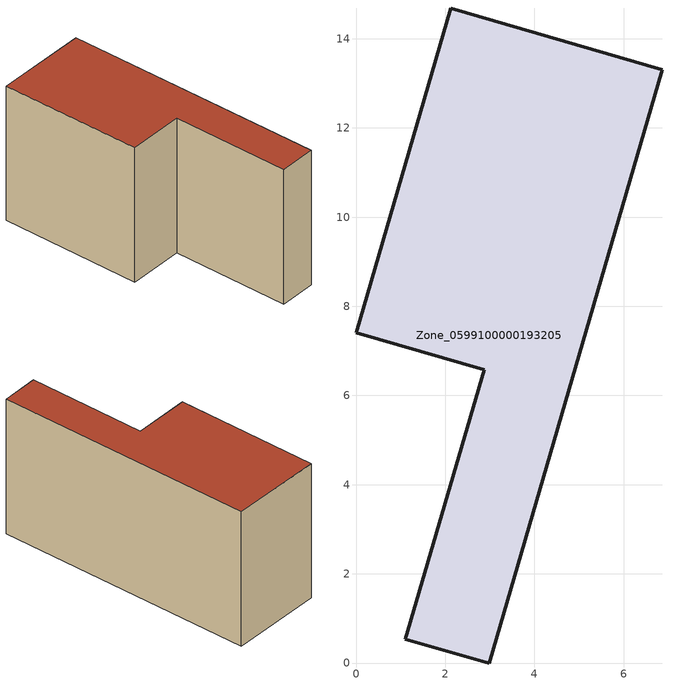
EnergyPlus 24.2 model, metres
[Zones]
Zone_0599100000193205
 floor ground (C_G): 2.87,6.58 0,7.41 2.12,14.69 6.87,13.31 2.99,0 1.1,0.53 z0
 wall outside (C_F): 6.87,13.31 2.12,14.69 0,7.41 2.87,6.58 1.1,0.53 2.99,0 6.87,13.31 z0:7.43
 roof outside (C_R): 2.99,0 6.87,13.31 2.12,14.69 0,7.41 2.87,6.58 1.1,0.53 z7.43
[BUILDING]
Pand.0599100000193205: North Axis=0; Terrain=City; Loads Convergence Tolerance Value=0.04; Temperature Convergence Tolerance Value=0.4; Solar Distribution=FullExterior; Maximum Number of Warmup Days=25; Minimum Number of Warmup Days=1
[Site:Location]
Rotterdam.The.Hague.AP_ZH_NLD Design_Conditions: Latitude=51.96; Longitude=4.45; Time Zone=1; Elevation=-4.5
[SITE:GROUNDTEMPERATURE:BUILDINGSURFACE]
18, 18, 18, 18, 18, 18, 18, 18, 18, 18, 18, 18
[MATERIAL] Thermal Absorptance=0.9; Solar Absorptance=0.7; Visible Absorptance=0.7
Name | Roughness | Thickness | Conductivity | Density | Specific Heat
G.TI.1946 | MediumSmooth | 0.15 | 1 | 540 | 1210
F.TI.1946 | Rough | 0.3 | 0.857143 | 1920 | 840
R.TI.1946 | MediumRough | 0.2 | 0.1 | 1500 | 1000
[CONSTRUCTION]
C_G: G.TI.1946
C_F: F.TI.1946
C_R: R.TI.1946
[ZONE]
Zone_0599100000193205: Type=1; Multiplier=1; Ceiling Height=Autocalculate; Volume=Autocalculate; Floor Area=autocalculate; Part of Total Floor Area=Yes
[ZONEINFILTRATION:DESIGNFLOWRATE]
Infil_Zone_0599100000193205: Zone or ZoneList or Space or SpaceList=Zone_0599100000193205; Schedule=AlwaysOn; Design Flow Rate Calculation Method=Flow/Area; Flow Rate per Floor Area=0.003; Constant Term Coefficient=1; Temperature Term Coefficient=0; Velocity Term Coefficient=0; Velocity Squared Term Coefficient=0
[HVACTEMPLATE:ZONE:IDEALLOADSAIRSYSTEM]
Zone_0599100000193205: Maximum Heating Supply Air Temperature=50; Minimum Cooling Supply Air Temperature=13; Maximum Heating Supply Air Humidity Ratio=0.0156; Minimum Cooling Supply Air Humidity Ratio=0.0077; Heating Limit=NoLimit; Cooling Limit=NoLimit; Dehumidification Control Type=ConstantSensibleHeatRatio; Cooling Sensible Heat Ratio=0.7; Dehumidification Setpoint=60; Humidification Control Type=None; Humidification Setpoint=30; Outdoor Air Method=None; Outdoor Air Flow Rate per Person=0.00944; Outdoor Air Flow Rate per Zone Floor Area=0; Outdoor Air Flow Rate per Zone=0; Demand Controlled Ventilation Type=None; Outdoor Air Economizer Type=NoEconomizer; Heat Recovery Type=None; Sensible Heat Recovery Effectiveness=0.7; Latent Heat Recovery Effectiveness=0.65
[ZONECONTROL:THERMOSTAT]
ThermostatControl_Zone_0599100000193205: Zone or ZoneList=Zone_0599100000193205; Control Type Schedule=DualSetpointControlType; Control 1=Thermostat_Zone_0599100000193205; Temperature Difference Between Cutout And Setpoint=0
[THERMOSTATSETPOINT:DUALSETPOINT]
Thermostat_Zone_0599100000193205: Heating Setpoint Temperature Schedule=HeatingSetpoint_Zone_0599100000193205; Cooling Setpoint Temperature Schedule=CoolingSetpoint_Zone_0599100000193205
[SCHEDULE:COMPACT]
HeatingSetpoint_Zone_0599100000193205: Through: 12/31, For: AllDays, Until: 24:00, 21
CoolingSetpoint_Zone_0599100000193205: Through: 12/31, For: AllDays, Until: 24:00, 24
DualSetpointControlType: Through: 12/31, For: AllDays, Until: 24:00, 4
AlwaysOn: Through: 12/31, For: AllDays, Until: 24:00, 1
